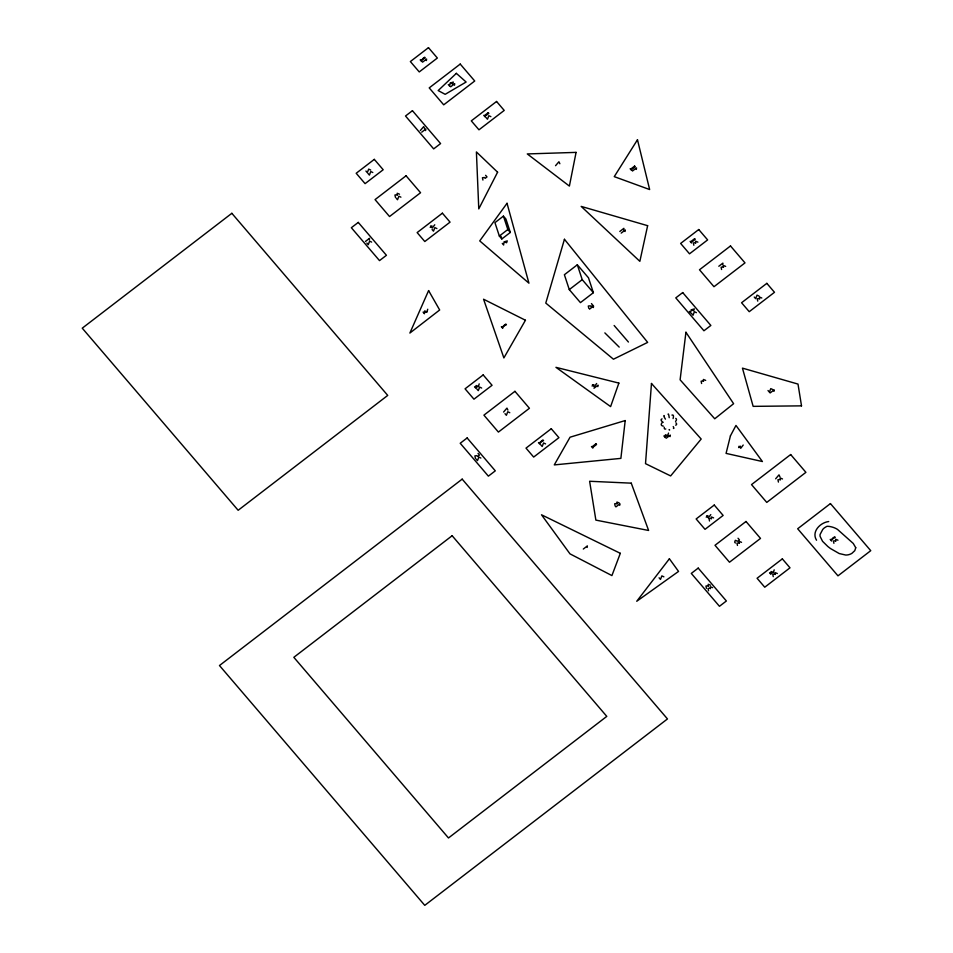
<?xml version="1.0" encoding="UTF-8"?>
<svg xmlns="http://www.w3.org/2000/svg" width="953" height="953" viewBox="0 0 953 953"><rect width="100%" height="100%" fill="white"/><g stroke="black" fill="none" stroke-linecap="round" stroke-linejoin="round"><path stroke-width="1.43" d="M369.323 239.822L369.526 238.31L365.464 241.443M397.33 195.174L397.187 193.256L399.486 194.198M426.384 60.551L426.587 59.05L422.524 62.171M425.574 130.561L425.788 129.048L421.714 132.169M454.498 85.21L454.7 83.709L450.638 86.83M593.338 307.557L593.552 306.056L589.478 309.177M597.841 386.644L598.055 385.131L593.981 388.252M623.667 229.864L623.87 228.351L619.807 231.472M625.061 231.496L625.263 229.983L621.201 233.104M636.318 169.42L636.521 167.907L632.458 171.028M587.167 547.427L587.37 545.914L583.307 549.035M617.067 503.958L616.925 502.04L619.224 502.97M619.724 505.293L619.926 503.792L615.864 506.913M695.75 243.134L695.607 241.216L697.906 242.145M670.066 436.629L670.269 435.116L666.207 438.237M703.528 381.367L703.374 379.449L705.673 380.39M722.672 264.648L722.874 263.135L718.812 266.256M723.506 267.376L723.363 265.458L725.662 266.399M711.438 518.849L711.295 516.931L713.594 517.872M708.365 586.202L708.222 584.284L710.521 585.225M710.45 588.656L710.307 586.738L712.606 587.667M759.66 298.98L759.517 297.062L761.816 298.003M739.373 543.305L739.23 541.387L741.529 542.328M773.967 391.361L774.17 389.848L770.095 392.97M780.34 479.931L780.197 478.013L782.496 478.954M775.17 574.492L775.027 572.586L777.326 573.515M835.829 541.173L835.686 539.255L837.985 540.196M449.59 85.603L450.352 82.994L453.306 82.077L452.651 83.924L450.352 82.994M426.98 311.857L424.681 310.916L424.014 312.775L426.98 311.857L427.73 309.237M503.541 244.433L504.304 241.812L507.258 240.895L506.603 242.753L504.304 241.812M478.442 386.465L476.143 385.524L475.476 387.383L478.442 386.465L479.192 383.856M690.591 312.417L691.354 309.808L694.308 308.891L693.653 310.749L691.354 309.808M667.767 435.688L665.468 434.747L664.801 436.605L667.767 435.688L668.518 433.079M773.419 572.455L771.12 571.526L770.465 573.384L773.419 572.455L774.181 569.846M434.759 224.777L432.293 228.017L430.553 225.98M596.649 383.499L594.195 386.751L592.444 384.714M743.209 445.051L740.743 448.291L739.004 446.254M710.795 514.608L708.329 517.86L706.59 515.823M420.321 130.537L423.692 126.606L424.633 128.584M555.551 165.691L558.923 161.76L559.864 163.737M503.589 412.041L506.96 408.11L507.901 410.088M775.635 478.811L779.006 474.868L779.947 476.845M430.172 227.279L431.983 225.897M503.434 216.128L494.941 222.645L499.348 236.046L501.838 238.965L510.331 232.437L505.924 219.047L503.434 216.128L507.83 229.518L510.331 232.437M499.348 236.046L507.83 229.518M577.327 264.791L564.39 274.726L569.286 289.605L580.437 302.625L593.374 292.69L588.489 277.811L577.327 264.791L582.223 279.658L593.374 292.69M569.286 289.605L582.223 279.658M592.063 386.013L593.874 384.631M738.623 447.565L740.421 446.171M706.209 517.122L708.019 515.74M828.705 521.541C820.283 522.554 811.206 531.667 816.53 540.232M396.984 194.769L394.935 194.996L395.424 197.319M695.404 242.717L693.343 242.944L693.844 245.266M723.16 266.971L721.111 267.197L721.6 269.52M759.303 298.575L757.254 298.801L757.742 301.124M703.171 380.962L701.122 381.188L701.611 383.511M779.983 479.526L777.934 479.752L778.422 482.075M616.722 503.541L614.673 503.768L615.161 506.091M711.081 518.444L709.032 518.67L709.52 520.993M835.483 540.768L833.422 540.994L833.911 543.317M739.028 542.9L736.967 543.127L737.467 545.45M774.813 574.087L772.764 574.314L773.252 576.636M708.008 585.797L705.959 586.024L706.447 588.346M710.104 588.239L708.055 588.466L708.544 590.789M490.866 116.635L488.841 115.694L487.471 119.244L486.078 117.612M759.041 296.073L757.027 295.132L755.658 298.67L754.252 297.05M696.417 312.667L694.403 311.726L693.034 315.276L691.64 313.644M370.693 170.051L368.68 169.11L367.31 172.66L365.916 171.028M372.79 172.505L370.777 171.552L369.407 175.102L368.013 173.47M400.903 197.164L398.89 196.211L397.52 199.761L396.126 198.129M436.879 228.553L434.854 227.612L433.484 231.15L432.09 229.53M772.788 389.563L770.774 388.621L769.405 392.159L768.011 390.527M371.634 242.098L369.621 241.157L368.251 244.695L366.857 243.063M481.658 388.05L479.645 387.097L478.275 390.647L476.881 389.015M509.772 412.709L507.758 411.756L506.388 415.305L504.995 413.673M545.569 443.895L543.555 442.954L542.186 446.492L540.78 444.86M480.86 458.048L478.835 457.106L477.465 460.644L476.071 459.024M663.872 576.827L661.847 575.886L660.477 579.424L659.083 577.792M604.857 332.895L619.2 347.106M614.137 325.497L628.42 342.032M630.136 168.752L631.529 170.384M690.127 241.371L691.521 243.003M689.317 311.369L690.711 313.001M483.767 115.337L485.16 116.969M448.315 84.555L449.709 86.187M420.202 59.896L421.595 61.528M830.206 539.41L831.6 541.042M485.601 175.304L486.995 176.924L485.184 178.318L484.493 177.508L482.432 177.723L482.933 180.057M591.456 303.602L592.849 305.234L591.039 306.628L590.348 305.806L588.287 306.032L588.787 308.355M502.279 243.384L503.672 245.004M663.884 435.962L665.277 437.594M769.547 572.741L770.941 574.373M738.039 538.254L739.433 539.886L737.622 541.268L735.323 540.327L734.668 542.186L735.371 543.007M501.349 326.712L502.743 328.344M591.456 446.492L592.849 448.124M538.469 442.597L539.863 444.229M423.096 312.131L424.49 313.763M474.558 386.739L475.952 388.371M478.049 453.449L479.442 455.081L477.632 456.475L476.929 455.653L474.88 455.879L475.368 458.202M500.968 236.284L501.838 238.965M669.625 429.851A8.1 0.81 85.8 0 1 669.113 429.553M668.077 414.221A8.1 0.81 85.8 0 1 669.22 417.7M671.936 415.103A8.1 2.418 -59.4 0 1 673.08 418.57M665.778 428.969A8.1 2.418 -59.4 0 1 664.265 427.242M675.748 418.379A8.1 3.109 -21.4 0 1 675.546 421.44M663.312 426.11A8.1 3.109 -21.4 0 1 662.168 422.632M675.891 422.787A8.1 2.609 17 0 1 675.665 425.193M663.181 422.358A8.1 2.609 17 0 1 662.037 418.879M665.432 419.141A8.1 1.108 52.3 0 1 664.301 415.663M673.235 426.575A8.1 1.108 52.3 0 1 673.414 428.409M855.746 547.737L854.781 550.667L851.922 553.336A10.674 9.864 -18.2 0 1 845.692 555.039L839.236 553.55L830.611 548.606A65.03 60.039 -18.2 0 1 827.74 546.414L822.558 541.316L820.116 536.432A7.064 6.516 -18.2 0 1 820.092 534.454L822.749 529.427A15.296 14.128 -18.2 0 1 824.369 527.867L826.656 526.461A3.371 3.109 -18.2 0 1 827.49 526.294L829.336 526.437A47.984 44.303 -18.2 0 1 830.492 526.652L830.933 526.747A20.335 18.774 -18.2 0 1 837.508 529.415L853.28 543.472L855.746 547.737M651.471 383.475L645.515 463.658L670.638 475.928L701.182 439.035L651.471 383.475M625.204 420.559L620.88 458.381L554.277 464.909L570.061 437.201L625.204 420.559M685.934 332.263L680.108 379.806L714.738 418.784L733.607 403.703L685.934 332.263M423.263 58.324L421.631 60.718L421.047 60.027L425.276 57.919L424.681 57.228L423.263 58.324M504.399 325.152L502.779 327.546L502.183 326.843L506.412 324.747L505.829 324.056L504.399 325.152M541.518 441.025L539.898 443.419L539.303 442.728L543.532 440.62L542.948 439.929L541.518 441.025M833.256 537.849L831.635 540.244L831.04 539.553L835.269 537.444L834.685 536.753L833.256 537.849M576.077 152.385L569.394 186.085L527.295 153.933L576.077 152.385M647.635 225.682L639.856 261.336L581.175 206.396L647.635 225.682M730.427 435.855L726.067 453.39L762.412 461.538L735.966 425.443L730.427 435.855M564.438 239.286L545.783 303.078L613.446 359.21L647.659 342.389L564.438 239.286M618.878 383.094L610.611 406.597L555.944 367.334L618.878 383.094M620.32 553.324L611.921 575.588L569.977 553.848L541.507 514.787L620.32 553.324M428.6 290.594L409.885 333.05L439.667 309.987L428.6 290.594M497.597 172.195L478.775 208.898L476.405 151.944L497.597 172.195M525.448 320.244L503.875 357.923L483.576 299.23L525.448 320.244M637.474 139.769L614.256 176.639L649.648 189.552L637.474 139.769M507.032 203.299L479.728 240.895L528.939 283.184L507.032 203.299M669.399 558.78L636.735 601.272L678.548 571.419L669.399 558.78M456.356 73.345L438.166 90.571L445.17 94.323L466.124 82.029L456.356 73.345M428.469 47.65L410.362 61.552L419.249 71.928L437.356 58.026L428.469 47.65M231.841 213.305L82.256 328.177L238.155 510.284L387.728 395.412L231.841 213.305M460.228 64.077L429.219 87.89L443.705 104.83L474.725 81.005L460.228 64.077M412.435 110.691L405.513 116.004L433.663 148.894L440.584 143.581L412.435 110.691M374.303 159.365L356.196 173.267L365.082 183.643L383.189 169.741L374.303 159.365M496.561 101.471L471.306 120.864L478.966 129.811L504.22 110.417L496.561 101.471M406.061 175.781L375.053 199.606L389.539 216.534L420.559 192.72L406.061 175.781M488.246 112.668L484.6 115.468L485.196 116.159L488.829 113.371L488.246 112.668M358.268 222.406L351.347 227.719L379.508 260.61L386.43 255.297L358.268 222.406M442.395 213.186L417.14 232.58L424.8 241.526L450.054 222.132L442.395 213.186M634.615 166.096L630.981 168.884L631.565 169.586L635.21 166.787L634.615 166.096M483.171 374.91L465.064 388.812L473.951 399.188L492.058 385.286L483.171 374.91M698.74 229.53L680.633 243.432L689.519 253.82L707.626 239.906L698.74 229.53M694.606 238.703L690.961 241.502L691.556 242.193L695.19 239.394L694.606 238.703M514.93 391.326L483.921 415.151L498.407 432.078L529.427 408.265L514.93 391.326M467.137 437.951L460.216 443.264L488.377 476.155L495.298 470.842L467.137 437.951M730.498 245.957L699.49 269.782L713.976 286.71L744.996 262.885L730.498 245.957M682.705 292.571L675.784 297.884L703.933 330.774L710.855 325.461L682.705 292.571M462.181 479.133L219.476 665.539L424.764 905.35L667.469 718.943L462.181 479.133M551.263 428.731L526.008 448.124L533.668 457.071L558.923 437.665L551.263 428.731M766.831 283.351L741.577 302.744L749.237 311.691L774.491 292.297L766.831 283.351M452.139 535.729L293.834 657.32L448.482 837.973L606.787 716.382L452.139 535.729M595.935 443.824L592.301 446.623L592.885 447.314L596.53 444.515L595.935 443.824M714.25 505.054L696.143 518.956L705.029 529.332L723.136 515.43L714.25 505.054M790.668 454.545L751.524 484.6L766.76 502.41L805.904 472.343L790.668 454.545M746.008 521.482L715 545.295L729.486 562.222L760.506 538.409L746.008 521.482M698.215 568.095L691.294 573.408L719.455 606.299L726.377 600.986L698.215 568.095M830.432 503.589L797.673 528.76L837.973 575.838L870.744 550.679L830.432 503.589M782.342 558.875L757.087 578.268L764.747 587.215L790.001 567.821L782.342 558.875M801.509 405.859L753.144 406.359L742.447 368.132L798.006 384.083L801.509 405.859M631.255 483.159L589.621 481.265L595.875 520.112L648.612 530.476L631.255 483.159"/></g></svg>
